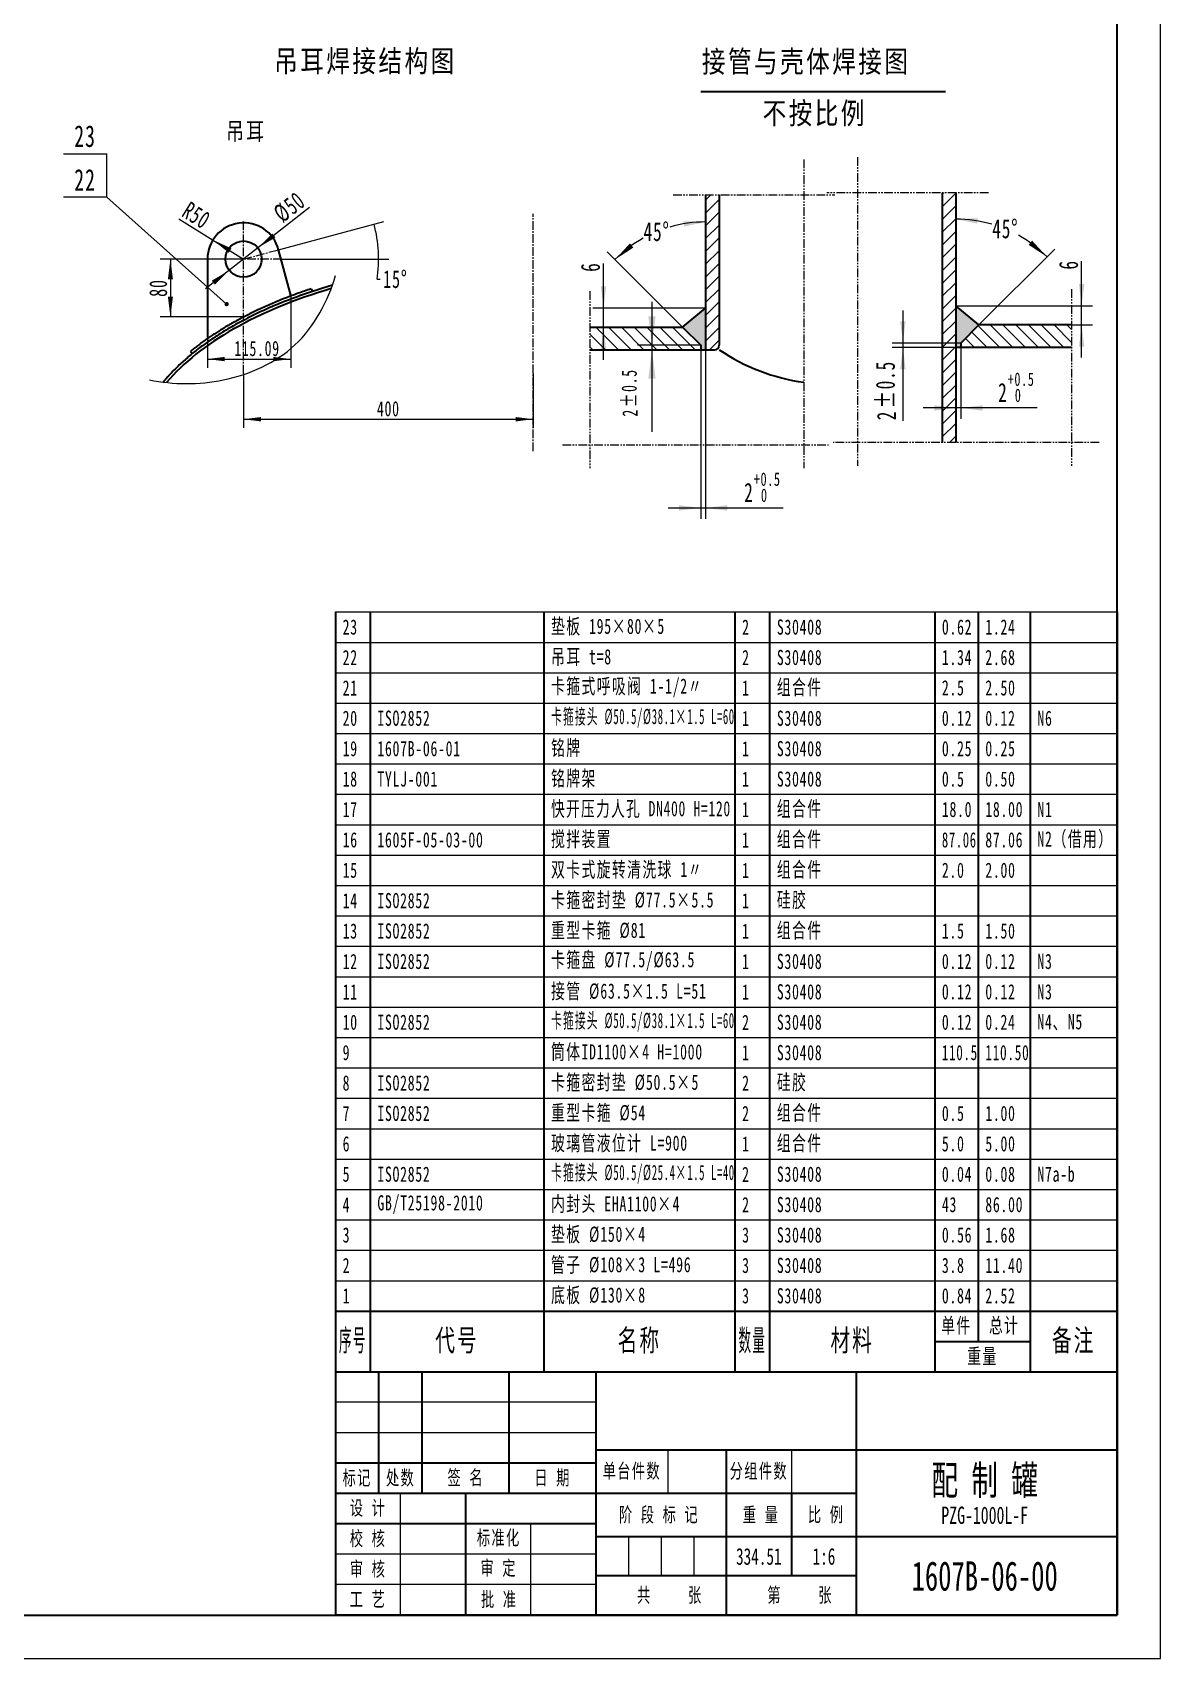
# Model space of a CAD drawing. Header units: millimetres. Extents: x -1782 to 1782, y -2523 to 2523.
# Drawn here: x 223 to 1782, y -2523 to -276 of the extents above; entities that cross this region are included whole.
import ezdxf
from ezdxf.enums import TextEntityAlignment as Align

# ---------------------------------------------------------------- set-up
doc = ezdxf.new("R2010")
doc.units = ezdxf.units.MM
doc.linetypes.add('双点画线', pattern=[22, 12, -2, 2, -2, 2, -2])
doc.linetypes.add('点画线', pattern=[18, 12, -2, 2, -2])
doc.layers.get('0').update_dxf_attribs({"lineweight": 35})
for name, color, linetype, lineweight in [('EB0_1', 7, 'Continuous', 35), ('中心线层', 1, '点画线', 18), ('剖面线层', 4, 'Continuous', 18), ('尺寸线层', 3, 'Continuous', 18), ('粗实线层', 7, 'Continuous', 35), ('细实线层', 4, 'Continuous', 18)]:
    doc.layers.add(name, color=color, linetype=linetype, lineweight=lineweight)
doc.styles.add('标准', font='', dxfattribs={"width": 0.667})
doc.styles.get('标准').set_extended_font_data('宋体')
doc.dimstyles.new('标准', dxfattribs={"dimscale": 6, "dimtxt": 3.5, "dimasz": 4, "dimexe": 2, "dimexo": 0, "dimtad": 1, "dimdsep": 46, "dimtxsty": '标准', "dimblk": '_CAXARROW', "dimcen": 0, "dimdle": 6, "dimazin": 2, "dimtfac": 0.707107, "dimtdec": 3, "dimtmove": 2, "dimatfit": 3, "dimfxl": 1, "dimfrac": 2, "dimtolj": 1, "dimarcsym": 1})
doc.dimstyles.new('标准$2', dxfattribs={"dimscale": 6, "dimtxt": 3.5, "dimasz": 4, "dimexe": 2, "dimexo": 0, "dimtad": 1, "dimtih": 1, "dimtoh": 1, "dimdsep": 46, "dimtxsty": '标准', "dimblk": '_CAXARROW', "dimcen": 0, "dimdle": 6, "dimazin": 2, "dimtfac": 0.707107, "dimtdec": 3, "dimtmove": 2, "dimatfit": 3, "dimfxl": 1, "dimfrac": 2, "dimtolj": 1, "dimarcsym": 1})
pattern_1 = [(45, (0, 0), (-8.838835, 8.838835), [])]
pattern_2 = [(135, (0, 0), (-8.838835, -8.838835), [])]

# ---------------------------------------------------------------- blocks, each defined once
blk = doc.blocks.new('*X2')
at = {"layer": 'EB0_1', "linetype": 'Continuous', "lineweight": 35}
for p, q in [((-180, 56), (-180, 0)), ((-180, 56), (0, 56)), ((-170, 28), (-170, 56)), ((-160, 28), (-160, 56)), ((-140, 28), (-140, 56)), ((-120, 56), (-120, 0)), ((-60, 0), (-60, 56)), ((0, 56), (0, 0)), ((0, 38), (-120, 38)), ((-90, 38), (-90, 0)), ((-120, 35), (-180, 35)), ((-60, 28), (-180, 28)), ((-150, 0), (-150, 28)), ((-75, 28), (-75, 9)), ((-120, 21), (-180, 21)), ((0, 18), (-120, 18)), ((-60, 9), (-120, 9)), ((0, 0), (-180, 0))]:
    blk.add_line(p, q, dxfattribs=at)
at = {"layer": '细实线层', "linetype": 'Continuous', "lineweight": 18}
for p, q in [((-120, 49), (-180, 49)), ((-120, 42), (-180, 42)), ((-103.47, 38), (-103.47, 28)), ((-75, 38), (-75, 28)), ((-165, 0), (-165, 28)), ((-135, 0), (-135, 21)), ((-112.5, 18), (-112.5, 9)), ((-105, 18), (-105, 9)), ((-97.5, 18), (-97.5, 9)), ((-120, 14), (-180, 14)), ((-120, 7), (-180, 7))]:
    blk.add_line(p, q, dxfattribs=at)
at = {"layer": 'EB0_1', "color": 0, "linetype": 'ByBlock', "style": '标准'}
for tag, height, width, p in [('材料名称', 6.74, 0.667, (-90.3, 47)), ('单台件数', 3.85, 0.545942, (-96.74, 33)), ('分组件数', 3.85, 0.612741, (-67.5, 33)), ('图纸名称', 6.74, 0.667, (-30.48, 31.07)), ('设计人', 3.85, 0.667, (-157.5, 24.5)), ('设计日期', 3.85, 0.667, (-135, 24.5)), ('型号', 4, 0.667, (-30.48, 22.99)), ('校核人', 3.85, 0.667, (-157.5, 17.5)), ('标准化人', 3.85, 0.612741, (-127.5, 17.5)), ('重量', 3.85, 0.667, (-82.5, 13.5)), ('图纸比例', 3.85, 0.612741, (-67.5, 13.5)), ('审定人', 3.85, 0.667, (-157.5, 10.5)), ('图纸编号', 6.74, 0.667, (-30.48, 9)), ('工艺人', 3.85, 0.667, (-157.5, 3.5)), ('批准人', 3.85, 0.667, (-127.5, 3.5))]:
    blk.add_attdef(tag, text='', height=height, dxfattribs=dict(at, width=width)).set_placement(p, align=Align.MIDDLE_CENTER)
at = {"layer": '尺寸线层', "color": 7, "line_spacing_factor": 0.918085, "style": '标准'}
for s, insert, char_height, width, attachment_point in [('\\T1.1;标记', (-175, 29.57), 3.353, 9.6098, 8), ('\\T1.1;处数', (-165, 29.56), 3.353, 9.6285, 8), ('\\T1.1;签 名', (-150, 29.63), 3.353, 11.8548, 8), ('\\T1.1;日 期', (-130, 29.58), 3.353, 12.1547, 8), ('\\T1.1;单台件数', (-111.74, 33), 3.353, 33.0525, 5), ('\\T1.1;分组件数', (-82.5, 33), 3.353, 30, 5), ('\\T1.1;设 计', (-172.5, 22.62), 3.353, 12.2671, 8), ('\\T1.1;校 核', (-172.5, 15.6), 3.353, 12.1921, 8), ('\\T1.1;标准化', (-142.4, 15.77), 3.353, 14.6658, 8), ('\\T1.1;审 核', (-172.5, 8.57), 3.353, 12.1921, 8), ('\\T1.1;审 定', (-142.4, 8.78), 3.353, 12.1547, 8), ('\\T1.1;工 艺', (-172.5, 1.74), 3.353, 12.1734, 8), ('\\T1.1;批 准', (-142.3, 1.59), 3.353, 12.2484, 8), ('\\T1.1;共     张  ', (-103, 2.56), 3.3528, 23.0275, 8), ('\\T1.1;第     张  ', (-73, 2.56), 3.3528, 23.0275, 8)]:
    blk.add_mtext(s, dxfattribs=dict(at, insert=insert, char_height=char_height, width=width, attachment_point=attachment_point))
at = {"layer": '尺寸线层', "color": 7, "linetype": 'Continuous', "lineweight": 18, "attachment_point": 8, "line_spacing_factor": 0.918085, "style": '标准'}
for s, insert, char_height, width in [('\\T1.1;阶 段 标 记', (-105.5, 21.07), 3.3528, 27.6), ('\\T1.1;重 量', (-82, 21.18), 3.353, 12.2858), ('\\T1.1;比 例', (-67, 21.11), 3.353, 12.0797)]:
    blk.add_mtext(s, dxfattribs=dict(at, insert=insert, char_height=char_height, width=width))
blk = doc.blocks.new('*X3')
at = {"layer": '粗实线层'}
for p, q in [((287, -410.5), (287, 410.5)), ((-272, -410.5), (287, -410.5))]:
    blk.add_line(p, q, dxfattribs=at)
at = {"layer": '细实线层'}
for p, q in [((297, -420.5), (297, 420.5)), ((-297, -420.5), (297, -420.5))]:
    blk.add_line(p, q, dxfattribs=at)
blk = doc.blocks.new('*X48')
at = {"layer": '尺寸线层', "linetype": 'Continuous'}
for points in [[(414, -589.4), (417.5, -617.4), (410.5, -617.4)], [(414, -669.4), (417.5, -641.4), (410.5, -641.4)]]:
    blk.add_hatch(color=0, dxfattribs=at).paths.add_polyline_path(points, flags=0)
at = {"layer": '尺寸线层', "color": 0, "linetype": 'Continuous'}
for p, q in [((515.1, -589.4), (400, -589.4)), ((414, -589.4), (414, -669.4)), ((515.1, -669.4), (400, -669.4))]:
    blk.add_line(p, q, dxfattribs=at)
at = {"layer": '尺寸线层', "color": 0, "insert": (397.2, -629.4), "char_height": 24.5, "width": 49, "attachment_point": 5, "rotation": 90, "line_spacing_factor": 1.15057, "style": '标准'}
blk.add_mtext('\\T1.1;80', dxfattribs=at)
blk = doc.blocks.new('_CAXARROW')
blk.add_hatch(color=0).paths.add_polyline_path([(0, 0), (-1, 0.125), (-1, -0.125)], flags=0)
blk = doc.blocks.new('*X49')
at = {"layer": '尺寸线层', "color": 0, "linetype": 'Continuous'}
for p, q in [((563.4, -576.5), (708.9, -537.5)), ((568.1, -589.4), (715.8, -589.4)), ((699.7, -617.3), (703.7, -617.3))]:
    blk.add_line(p, q, dxfattribs=at)
blk.add_arc((515.1, -589.4), 186.6, 351.4044, 15, dxfattribs=at)
at = {"layer": '尺寸线层', "color": 0, "insert": (724.7, -617.3), "char_height": 24.5, "width": 63.102, "attachment_point": 5, "line_spacing_factor": 1.15057, "style": '标准'}
blk.add_mtext('\\T1.1;15%%D', dxfattribs=at)
blk = doc.blocks.new('*X50')
at = {"layer": '尺寸线层', "linetype": 'Continuous'}
for points in [[(534.8, -574), (559.1, -559.5), (554.7, -554)], [(495.4, -604.8), (475.5, -624.8), (471.2, -619.3)]]:
    blk.add_hatch(color=0, dxfattribs=at).paths.add_polyline_path(points, flags=0)
at = {"layer": '尺寸线层', "color": 0, "linetype": 'Continuous'}
blk.add_line((606.3, -518.2), (462.3, -630.6), dxfattribs=at)
at = {"layer": '尺寸线层', "color": 0, "insert": (578.5, -517.7), "char_height": 24.5, "width": 70.953, "attachment_point": 5, "rotation": 37.983, "line_spacing_factor": 1.15057, "style": '标准'}
blk.add_mtext('\\T1.1;%%C50', dxfattribs=at)
blk = doc.blocks.new('*X51')
at = {"layer": '尺寸线层', "linetype": 'Continuous'}
blk.add_hatch(color=0, dxfattribs=at).paths.add_polyline_path([(472.7, -562.9), (498.3, -574.8), (494.6, -580.7)], flags=0)
at = {"layer": '尺寸线层', "color": 0, "linetype": 'Continuous'}
blk.add_line((425.8, -533.6), (515.1, -589.4), dxfattribs=at)
at = {"layer": '尺寸线层', "color": 0, "linetype": 'Continuous', "insert": (450, -529), "char_height": 24.5, "width": 70.953, "attachment_point": 5, "rotation": 328.0193, "line_spacing_factor": 1.15057, "style": '标准'}
blk.add_mtext('\\T1.1;R50', dxfattribs=at)
blk = doc.blocks.new('*X52')
at = {"layer": '尺寸线层', "linetype": 'Continuous'}
for points in [[(515.1, -810.7), (539.1, -807.7), (539.1, -813.7)], [(915.1, -810.7), (891.1, -807.7), (891.1, -813.7)]]:
    blk.add_hatch(color=0, dxfattribs=at).paths.add_polyline_path(points, flags=0)
at = {"layer": '尺寸线层', "color": 0, "linetype": 'Continuous'}
for p, q in [((515.1, -747.5), (515.1, -822.7)), ((915.1, -747.5), (915.1, -822.7)), ((515.1, -810.7), (915.1, -810.7))]:
    blk.add_line(p, q, dxfattribs=at)
at = {"layer": '尺寸线层', "color": 0, "insert": (715.1, -796.3), "char_height": 21, "width": 60.66, "attachment_point": 5, "line_spacing_factor": 1.15057, "style": '标准'}
blk.add_mtext('\\T1.1;400', dxfattribs=at)
blk = doc.blocks.new('*X60')
at = {"layer": '细实线层', "color": 0, "linetype": 'Continuous', "lineweight": 18}
for p, q in [((-1080, 1050), (0, 1050)), ((-1080, 1008), (0, 1008)), ((-1080, 1008), (0, 1008)), ((-1080, 966), (0, 966)), ((-1080, 966), (0, 966)), ((-1080, 924), (0, 924)), ((-1080, 924), (0, 924)), ((-1080, 882), (0, 882)), ((-1080, 882), (0, 882)), ((-1080, 840), (0, 840)), ((-1080, 840), (0, 840)), ((-1080, 798), (0, 798)), ((-1080, 798), (0, 798)), ((-1080, 756), (0, 756)), ((-1080, 756), (0, 756)), ((-1080, 714), (0, 714)), ((-1080, 714), (0, 714)), ((-1080, 672), (0, 672)), ((-1080, 672), (0, 672)), ((-1080, 630), (0, 630)), ((-1080, 630), (0, 630)), ((-1080, 588), (0, 588)), ((-1080, 588), (0, 588)), ((-1080, 546), (0, 546)), ((-1080, 546), (0, 546)), ((-1080, 504), (0, 504)), ((-1080, 504), (0, 504)), ((-1080, 462), (0, 462)), ((-1080, 462), (0, 462)), ((-1080, 420), (0, 420)), ((-1080, 420), (0, 420)), ((-1080, 378), (0, 378)), ((-1080, 378), (0, 378)), ((-1080, 336), (0, 336)), ((-1080, 336), (0, 336)), ((-1080, 294), (0, 294)), ((-1080, 294), (0, 294)), ((-1080, 252), (0, 252)), ((-1080, 252), (0, 252)), ((-1080, 210), (0, 210)), ((-1080, 210), (0, 210)), ((-1080, 168), (0, 168)), ((-1080, 168), (0, 168)), ((-1080, 126), (0, 126)), ((-1080, 126), (0, 126)), ((-1080, 84), (0, 84))]:
    blk.add_line(p, q, dxfattribs=at)
at = {"layer": '细实线层', "color": 0, "linetype": 'Continuous', "lineweight": 35}
for p, q in [((-1080, 1050), (-1080, 1008)), ((-1032, 1050), (-1032, 1008)), ((-792, 1050), (-792, 1008)), ((-528, 1050), (-528, 1008)), ((-480, 1050), (-480, 1008)), ((-252, 1050), (-252, 1008)), ((-192, 1050), (-192, 1008)), ((-120, 1050), (-120, 1008)), ((0, 1050), (0, 1008)), ((0, 1050), (0, 1008)), ((-1080, 1008), (-1080, 966)), ((-1032, 1008), (-1032, 966)), ((-792, 1008), (-792, 966)), ((-528, 1008), (-528, 966)), ((-480, 1008), (-480, 966)), ((-252, 1008), (-252, 966)), ((-192, 1008), (-192, 966)), ((-120, 1008), (-120, 966)), ((0, 1008), (0, 966)), ((0, 1008), (0, 966)), ((-1080, 966), (-1080, 924)), ((-1032, 966), (-1032, 924)), ((-792, 966), (-792, 924)), ((-528, 966), (-528, 924)), ((-480, 966), (-480, 924)), ((-252, 966), (-252, 924)), ((-192, 966), (-192, 924)), ((-120, 966), (-120, 924)), ((0, 966), (0, 924)), ((0, 966), (0, 924)), ((-1080, 924), (-1080, 882)), ((-1032, 924), (-1032, 882)), ((-792, 924), (-792, 882)), ((-528, 924), (-528, 882)), ((-480, 924), (-480, 882)), ((-252, 924), (-252, 882)), ((-192, 924), (-192, 882)), ((-120, 924), (-120, 882)), ((0, 924), (0, 882)), ((0, 924), (0, 882)), ((-1080, 882), (-1080, 840)), ((-1032, 882), (-1032, 840)), ((-792, 882), (-792, 840)), ((-528, 882), (-528, 840)), ((-480, 882), (-480, 840)), ((-252, 882), (-252, 840)), ((-192, 882), (-192, 840)), ((-120, 882), (-120, 840)), ((0, 882), (0, 840)), ((0, 882), (0, 840)), ((-1080, 840), (-1080, 798)), ((-1032, 840), (-1032, 798)), ((-792, 840), (-792, 798)), ((-528, 840), (-528, 798)), ((-480, 840), (-480, 798)), ((-252, 840), (-252, 798)), ((-192, 840), (-192, 798)), ((-120, 840), (-120, 798)), ((0, 840), (0, 798)), ((0, 840), (0, 798)), ((-1080, 798), (-1080, 756)), ((-1032, 798), (-1032, 756)), ((-792, 798), (-792, 756)), ((-528, 798), (-528, 756)), ((-480, 798), (-480, 756)), ((-252, 798), (-252, 756)), ((-192, 798), (-192, 756)), ((-120, 798), (-120, 756)), ((0, 798), (0, 756)), ((0, 798), (0, 756)), ((-1080, 756), (-1080, 714)), ((-1032, 756), (-1032, 714)), ((-792, 756), (-792, 714)), ((-528, 756), (-528, 714)), ((-480, 756), (-480, 714)), ((-252, 756), (-252, 714)), ((-192, 756), (-192, 714)), ((-120, 756), (-120, 714)), ((0, 756), (0, 714)), ((0, 756), (0, 714)), ((-1080, 714), (-1080, 672)), ((-1032, 714), (-1032, 672)), ((-792, 714), (-792, 672)), ((-528, 714), (-528, 672)), ((-480, 714), (-480, 672)), ((-252, 714), (-252, 672)), ((-192, 714), (-192, 672)), ((-120, 714), (-120, 672)), ((0, 714), (0, 672)), ((0, 714), (0, 672)), ((-1080, 672), (-1080, 630)), ((-1032, 672), (-1032, 630)), ((-792, 672), (-792, 630)), ((-528, 672), (-528, 630)), ((-480, 672), (-480, 630)), ((-252, 672), (-252, 630)), ((-192, 672), (-192, 630)), ((-120, 672), (-120, 630)), ((0, 672), (0, 630)), ((0, 672), (0, 630)), ((-1080, 630), (-1080, 588)), ((-1032, 630), (-1032, 588)), ((-792, 630), (-792, 588)), ((-528, 630), (-528, 588)), ((-480, 630), (-480, 588)), ((-252, 630), (-252, 588)), ((-192, 630), (-192, 588)), ((-120, 630), (-120, 588)), ((0, 630), (0, 588)), ((0, 630), (0, 588)), ((-1080, 588), (-1080, 546)), ((-1032, 588), (-1032, 546)), ((-792, 588), (-792, 546)), ((-528, 588), (-528, 546)), ((-480, 588), (-480, 546)), ((-252, 588), (-252, 546)), ((-192, 588), (-192, 546)), ((-120, 588), (-120, 546)), ((0, 588), (0, 546)), ((0, 588), (0, 546)), ((-1080, 546), (-1080, 504)), ((-1032, 546), (-1032, 504)), ((-792, 546), (-792, 504)), ((-528, 546), (-528, 504)), ((-480, 546), (-480, 504)), ((-252, 546), (-252, 504)), ((-192, 546), (-192, 504)), ((-120, 546), (-120, 504)), ((0, 546), (0, 504)), ((0, 546), (0, 504)), ((-1080, 504), (-1080, 462)), ((-1032, 504), (-1032, 462)), ((-792, 504), (-792, 462)), ((-528, 504), (-528, 462)), ((-480, 504), (-480, 462)), ((-252, 504), (-252, 462)), ((-192, 504), (-192, 462)), ((-120, 504), (-120, 462)), ((0, 504), (0, 462)), ((0, 504), (0, 462)), ((-1080, 462), (-1080, 420)), ((-1032, 462), (-1032, 420)), ((-792, 462), (-792, 420)), ((-528, 462), (-528, 420)), ((-480, 462), (-480, 420)), ((-252, 462), (-252, 420)), ((-192, 462), (-192, 420)), ((-120, 462), (-120, 420)), ((0, 462), (0, 420)), ((0, 462), (0, 420)), ((-1080, 420), (-1080, 378)), ((-1032, 420), (-1032, 378)), ((-792, 420), (-792, 378)), ((-528, 420), (-528, 378)), ((-480, 420), (-480, 378)), ((-252, 420), (-252, 378)), ((-192, 420), (-192, 378)), ((-120, 420), (-120, 378)), ((0, 420), (0, 378)), ((0, 420), (0, 378)), ((-1080, 378), (-1080, 336)), ((-1032, 378), (-1032, 336)), ((-792, 378), (-792, 336)), ((-528, 378), (-528, 336)), ((-480, 378), (-480, 336)), ((-252, 378), (-252, 336)), ((-192, 378), (-192, 336)), ((-120, 378), (-120, 336)), ((0, 378), (0, 336)), ((0, 378), (0, 336)), ((-1080, 336), (-1080, 294)), ((-1032, 336), (-1032, 294)), ((-792, 336), (-792, 294)), ((-528, 336), (-528, 294)), ((-480, 336), (-480, 294)), ((-252, 336), (-252, 294)), ((-192, 336), (-192, 294)), ((-120, 336), (-120, 294)), ((0, 336), (0, 294)), ((0, 336), (0, 294)), ((-1080, 294), (-1080, 252)), ((-1032, 294), (-1032, 252)), ((-792, 294), (-792, 252)), ((-528, 294), (-528, 252)), ((-480, 294), (-480, 252)), ((-252, 294), (-252, 252)), ((-192, 294), (-192, 252)), ((-120, 294), (-120, 252)), ((0, 294), (0, 252)), ((0, 294), (0, 252)), ((-1080, 252), (-1080, 210)), ((-1032, 252), (-1032, 210)), ((-792, 252), (-792, 210)), ((-528, 252), (-528, 210)), ((-480, 252), (-480, 210)), ((-252, 252), (-252, 210)), ((-192, 252), (-192, 210)), ((-120, 252), (-120, 210)), ((0, 252), (0, 210)), ((0, 252), (0, 210)), ((-1080, 210), (-1080, 168)), ((-1032, 210), (-1032, 168)), ((-792, 210), (-792, 168)), ((-528, 210), (-528, 168)), ((-480, 210), (-480, 168)), ((-252, 210), (-252, 168)), ((-192, 210), (-192, 168)), ((-120, 210), (-120, 168)), ((0, 210), (0, 168)), ((0, 210), (0, 168)), ((-1080, 168), (-1080, 126)), ((-1032, 168), (-1032, 126)), ((-792, 168), (-792, 126)), ((-528, 168), (-528, 126)), ((-480, 168), (-480, 126)), ((-252, 168), (-252, 126)), ((-192, 168), (-192, 126)), ((-120, 168), (-120, 126)), ((0, 168), (0, 126)), ((0, 168), (0, 126)), ((-1080, 126), (-1080, 84)), ((-1032, 126), (-1032, 84)), ((-792, 126), (-792, 84)), ((-528, 126), (-528, 84)), ((-480, 126), (-480, 84)), ((-252, 126), (-252, 84)), ((-192, 126), (-192, 84)), ((-120, 126), (-120, 84)), ((0, 126), (0, 84)), ((0, 126), (0, 84)), ((-1080, 84), (0, 84)), ((-1080, 84), (-1080, 0)), ((-1032, 84), (-1032, 0)), ((-792, 84), (-792, 0)), ((-528, 84), (-528, 0)), ((-480, 84), (-480, 0)), ((-252, 84), (-252, 0)), ((-192, 84), (-192, 42)), ((-120, 84), (-120, 42)), ((0, 84), (0, 0)), ((-252, 42), (-120, 42)), ((-120, 42), (-120, 0)), ((-1080, 0), (0, 0))]:
    blk.add_line(p, q, dxfattribs=at)
at = {"layer": '细实线层', "color": 0, "line_spacing_factor": 1.15057, "style": '标准'}
for s, insert, char_height, width, attachment_point in [('\\T1.1;23', (-1070.04, 1029), 21, 71.88, 4), ('\\T1.1;垫板 195×80×5', (-782.04, 1029), 21, 503.88, 4), ('\\T1.1;2', (-518.04, 1029), 21, 71.88, 4), ('\\T1.1;S30408', (-470.04, 1029), 21, 431.88, 4), ('\\T1.1;0.62', (-242.04, 1029), 21, 95.88, 4), ('\\T1.1;1.24', (-182.04, 1029), 21, 119.88, 4), ('\\T1.1;22', (-1070.04, 987), 21, 71.88, 4), ('\\T1.1;吊耳 t=8', (-782.04, 987), 21, 503.88, 4), ('\\T1.1;2', (-518.04, 987), 21, 71.88, 4), ('\\T1.1;S30408', (-470.04, 987), 21, 431.88, 4), ('\\T1.1;1.34', (-242.04, 987), 21, 95.88, 4), ('\\T1.1;2.68', (-182.04, 987), 21, 119.88, 4), ('\\T1.1;21', (-1070.04, 945), 21, 71.88, 4), ('\\T1.1;卡箍式呼吸阀 1-1/2〃', (-782.04, 945), 21, 503.88, 4), ('\\T1.1;1', (-518.04, 945), 21, 71.88, 4), ('\\T1.1;组合件', (-470.04, 945), 21, 431.88, 4), ('\\T1.1;2.5', (-242.04, 945), 21, 95.88, 4), ('\\T1.1;2.50', (-182.04, 945), 21, 119.88, 4), ('\\T1.1;20', (-1070.04, 903), 21, 71.88, 4), ('\\T1.1;ISO2852', (-1022.04, 903), 21, 455.88, 4), ('\\T1.1;{\\W0.521083;卡箍接头 %%C50.5/%%C38.1×1.5 L=60}', (-782.04, 903), 21, 503.88, 4), ('\\T1.1;1', (-518.04, 903), 21, 71.88, 4), ('\\T1.1;S30408', (-470.04, 903), 21, 431.88, 4), ('\\T1.1;0.12', (-242.04, 903), 21, 95.88, 4), ('\\T1.1;0.12', (-182.04, 903), 21, 119.88, 4), ('\\T1.1;N6', (-110.04, 903), 21, 215.88, 4), ('\\T1.1;19', (-1070.04, 861), 21, 71.88, 4), ('\\T1.1;1607B-06-01', (-1022.04, 861), 21, 455.88, 4), ('\\T1.1;铭牌', (-782.04, 861), 21, 503.88, 4), ('\\T1.1;1', (-518.04, 861), 21, 71.88, 4), ('\\T1.1;S30408', (-470.04, 861), 21, 431.88, 4), ('\\T1.1;0.25', (-242.04, 861), 21, 95.88, 4), ('\\T1.1;0.25', (-182.04, 861), 21, 119.88, 4), ('\\T1.1;铭牌架', (-782.04, 819), 21, 503.88, 4), ('\\T1.1;18', (-1070.04, 819), 21, 71.88, 4), ('\\T1.1;TYLJ-001', (-1022.04, 819), 21, 455.88, 4), ('\\T1.1;1', (-518.04, 819), 21, 71.88, 4), ('\\T1.1;S30408', (-470.04, 819), 21, 431.88, 4), ('\\T1.1;0.5', (-242.04, 819), 21, 95.88, 4), ('\\T1.1;0.50', (-182.04, 819), 21, 119.88, 4), ('\\T1.1;17', (-1070.04, 777), 21, 71.88, 4), ('\\T1.1;{\\W0.658012;快开压力人孔 DN400 H=120}', (-782.04, 777), 21, 503.88, 4), ('\\T1.1;1', (-518.04, 777), 21, 71.88, 4), ('\\T1.1;组合件', (-470.04, 777), 21, 431.88, 4), ('\\T1.1;18.0', (-242.04, 777), 21, 95.88, 4), ('\\T1.1;18.00', (-182.04, 777), 21, 119.88, 4), ('\\T1.1;N1', (-110.04, 777), 21, 215.88, 4), ('\\T1.1;16', (-1070.04, 735), 21, 71.88, 4), ('\\T1.1;1605F-05-03-00', (-1022.04, 735), 21, 455.88, 4), ('\\T1.1;搅拌装置', (-782.04, 735), 21, 503.88, 4), ('\\T1.1;1', (-518.04, 735), 21, 71.88, 4), ('\\T1.1;组合件', (-470.04, 735), 21, 431.88, 4), ('\\T1.1;{\\W0.612457;87.06}', (-242.04, 735), 21, 95.88, 4), ('\\T1.1;87.06', (-182.04, 735), 21, 119.88, 4), ('\\T1.1;N2（借用）', (-110.04, 735), 21, 215.88, 4), ('\\T1.1;15', (-1070.04, 693), 21, 71.88, 4), ('\\T1.1;双卡式旋转清洗球 1〃', (-782.04, 693), 21, 503.88, 4), ('\\T1.1;1', (-518.04, 693), 21, 71.88, 4), ('\\T1.1;组合件', (-470.04, 693), 21, 431.88, 4), ('\\T1.1;2.0', (-242.04, 693), 21, 95.88, 4), ('\\T1.1;2.00', (-182.04, 693), 21, 119.88, 4), ('\\T1.1;14', (-1070.04, 651), 21, 71.88, 4), ('\\T1.1;ISO2852', (-1022.04, 651), 21, 455.88, 4), ('\\T1.1;卡箍密封垫 %%C77.5×5.5', (-782.04, 651), 21, 503.88, 4), ('\\T1.1;1', (-518.04, 651), 21, 71.88, 4), ('\\T1.1;硅胶', (-470.04, 651), 21, 431.88, 4), ('\\T1.1;13', (-1070.04, 609), 21, 71.88, 4), ('\\T1.1;ISO2852', (-1022.04, 609), 21, 455.88, 4), ('\\T1.1;重型卡箍 %%C81', (-782.04, 609), 21, 503.88, 4), ('\\T1.1;1', (-518.04, 609), 21, 71.88, 4), ('\\T1.1;组合件', (-470.04, 609), 21, 431.88, 4), ('\\T1.1;1.5', (-242.04, 609), 21, 95.88, 4), ('\\T1.1;1.50', (-182.04, 609), 21, 119.88, 4), ('\\T1.1;12', (-1070.04, 567), 21, 71.88, 4), ('\\T1.1;ISO2852', (-1022.04, 567), 21, 455.88, 4), ('\\T1.1;卡箍盘 %%C77.5/%%C63.5', (-782.04, 567), 21, 503.88, 4), ('\\T1.1;1', (-518.04, 567), 21, 71.88, 4), ('\\T1.1;S30408', (-470.04, 567), 21, 431.88, 4), ('\\T1.1;0.12', (-242.04, 567), 21, 95.88, 4), ('\\T1.1;0.12', (-182.04, 567), 21, 119.88, 4), ('\\T1.1;N3', (-110.04, 567), 21, 215.88, 4), ('\\T1.1;接管 %%C63.5×1.5 L=51', (-782.04, 525), 21, 503.88, 4), ('\\T1.1;11', (-1070.04, 525), 21, 71.88, 4), ('\\T1.1;1', (-518.04, 525), 21, 71.88, 4), ('\\T1.1;S30408', (-470.04, 525), 21, 431.88, 4), ('\\T1.1;0.12', (-242.04, 525), 21, 95.88, 4), ('\\T1.1;0.12', (-182.04, 525), 21, 119.88, 4), ('\\T1.1;N3', (-110.04, 525), 21, 215.88, 4), ('\\T1.1;{\\W0.521083;卡箍接头 %%C50.5/%%C38.1×1.5 L=60}', (-782.04, 483), 21, 503.88, 4), ('\\T1.1;N4、N5', (-110.04, 483), 21, 215.88, 4), ('\\T1.1;10', (-1070.04, 483), 21, 71.88, 4), ('\\T1.1;ISO2852', (-1022.04, 483), 21, 455.88, 4), ('\\T1.1;2', (-518.04, 483), 21, 71.88, 4), ('\\T1.1;S30408', (-470.04, 483), 21, 431.88, 4), ('\\T1.1;0.12', (-242.04, 483), 21, 95.88, 4), ('\\T1.1;0.24', (-182.04, 483), 21, 119.88, 4), ('\\T1.1;9', (-1070.04, 441), 21, 71.88, 4), ('\\T1.1;筒体ID1100×4 H=1000', (-782.04, 441), 21, 503.88, 4), ('\\T1.1;1', (-518.04, 441), 21, 71.88, 4), ('\\T1.1;S30408', (-470.04, 441), 21, 431.88, 4), ('\\T1.1;{\\W0.632361;110.5}', (-242.04, 441), 21, 95.88, 4), ('\\T1.1;{\\W0.646731;110.50}', (-182.04, 441), 21, 119.88, 4), ('\\T1.1;8', (-1070.04, 399), 21, 71.88, 4), ('\\T1.1;ISO2852', (-1022.04, 399), 21, 455.88, 4), ('\\T1.1;卡箍密封垫 %%C50.5×5', (-782.04, 399), 21, 503.88, 4), ('\\T1.1;2', (-518.04, 399), 21, 71.88, 4), ('\\T1.1;硅胶', (-470.04, 399), 21, 431.88, 4), ('\\T1.1;7', (-1070.04, 357), 21, 71.88, 4), ('\\T1.1;ISO2852', (-1022.04, 357), 21, 455.88, 4), ('\\T1.1;重型卡箍 %%C54', (-782.04, 357), 21, 503.88, 4), ('\\T1.1;2', (-518.04, 357), 21, 71.88, 4), ('\\T1.1;组合件', (-470.04, 357), 21, 431.88, 4), ('\\T1.1;0.5', (-242.04, 357), 21, 95.88, 4), ('\\T1.1;1.00', (-182.04, 357), 21, 119.88, 4), ('\\T1.1;6', (-1070.04, 315), 21, 71.88, 4), ('\\T1.1;玻璃管液位计 L=900', (-782.04, 315), 21, 503.88, 4), ('\\T1.1;1', (-518.04, 315), 21, 71.88, 4), ('\\T1.1;组合件', (-470.04, 315), 21, 431.88, 4), ('\\T1.1;5.0', (-242.04, 315), 21, 95.88, 4), ('\\T1.1;5.00', (-182.04, 315), 21, 119.88, 4), ('\\T1.1;5', (-1070.04, 273), 21, 71.88, 4), ('\\T1.1;ISO2852', (-1022.04, 273), 21, 455.88, 4), ('\\T1.1;{\\W0.521083;卡箍接头 %%C50.5/%%C25.4×1.5 L=40}', (-782.04, 273), 21, 503.88, 4), ('\\T1.1;2', (-518.04, 273), 21, 71.88, 4), ('\\T1.1;S30408', (-470.04, 273), 21, 431.88, 4), ('\\T1.1;0.04', (-242.04, 273), 21, 95.88, 4), ('\\T1.1;0.08', (-182.04, 273), 21, 119.88, 4), ('\\T1.1;N7a-b', (-110.04, 273), 21, 215.88, 4), ('\\T1.1;4', (-1070.04, 231), 21, 71.88, 4), ('\\T1.1;GB/T25198-2010', (-1022.04, 231), 21, 455.88, 4), ('\\T1.1;内封头 EHA1100×4', (-782.04, 231), 21, 503.88, 4), ('\\T1.1;2', (-518.04, 231), 21, 71.88, 4), ('\\T1.1;S30408', (-470.04, 231), 21, 431.88, 4), ('\\T1.1;43', (-242.04, 231), 21, 95.88, 4), ('\\T1.1;86.00', (-182.04, 231), 21, 119.88, 4), ('\\T1.1;垫板 %%C150×4', (-782.04, 189), 21, 503.88, 4), ('\\T1.1;3', (-1070.04, 189), 21, 71.88, 4), ('\\T1.1;3', (-518.04, 189), 21, 71.88, 4), ('\\T1.1;S30408', (-470.04, 189), 21, 431.88, 4), ('\\T1.1;0.56', (-242.04, 189), 21, 95.88, 4), ('\\T1.1;1.68', (-182.04, 189), 21, 119.88, 4), ('\\T1.1;2', (-1070.04, 147), 21, 71.88, 4), ('\\T1.1;管子 %%C108×3 L=496', (-782.04, 147), 21, 503.88, 4), ('\\T1.1;3', (-518.04, 147), 21, 71.88, 4), ('\\T1.1;S30408', (-470.04, 147), 21, 431.88, 4), ('\\T1.1;3.8', (-242.04, 147), 21, 95.88, 4), ('\\T1.1;11.40', (-182.04, 147), 21, 119.88, 4), ('\\T1.1;1', (-1070.04, 105), 21, 71.88, 4), ('\\T1.1;底板 %%C130×8', (-782.04, 105), 21, 503.88, 4), ('\\T1.1;3', (-518.04, 105), 21, 71.88, 4), ('\\T1.1;S30408', (-470.04, 105), 21, 431.88, 4), ('\\T1.1;0.84', (-242.04, 105), 21, 95.88, 4), ('\\T1.1;2.52', (-182.04, 105), 21, 119.88, 4), ('\\T1.1;单件', (-222, 63), 21, 100.44, 5), ('\\T1.1;总计', (-156, 63), 21, 122.04, 5), ('\\T1.1;{\\W0.425474;序号}', (-1056, 42), 30, 71.28, 5), ('\\T1.1;代号', (-912, 42), 30, 416.88, 5), ('\\T1.1;名称', (-660, 42), 30, 460.08, 5), ('\\T1.1;{\\W0.422936;数量}', (-504, 42), 30, 71.28, 5), ('\\T1.1;材料', (-366, 42), 30, 395.28, 5), ('\\T1.1;备注', (-60, 42), 30, 200.88, 5), ('\\T1.1;重量', (-186, 21), 21, 230.04, 5)]:
    blk.add_mtext(s, dxfattribs=dict(at, insert=insert, char_height=char_height, width=width, attachment_point=attachment_point))
blk = doc.blocks.new('*X72')
at = {"layer": '细实线层', "lineweight": 18}
h = blk.add_hatch(color=0, dxfattribs=at)
edge = h.paths.add_edge_path(flags=0)
edge.add_arc((0, 0), 3, 0, 360)
at = {"layer": '细实线层', "color": 0}
for p, q in [((-225.6, 207.6), (-165.6, 207.6)), ((-165.6, 147.6), (-165.6, 207.6)), ((-165.6, 147.6), (-225.6, 147.6)), ((0, 0), (-165.6, 147.6))]:
    blk.add_line(p, q, dxfattribs=at)
at = {"layer": '细实线层', "color": 0, "lineweight": 18, "char_height": 30, "width": 102, "attachment_point": 8, "line_spacing_factor": 1.15057, "style": '标准'}
for s, insert in [('\\T1.1;23', (-195.6, 216.6)), ('\\T1.1;22', (-195.6, 156.6))]:
    blk.add_mtext(s, dxfattribs=dict(at, insert=insert))
blk = doc.blocks.new('*X74')
at = {"layer": '尺寸线层', "linetype": 'Continuous'}
for points in [[(465.1, -727.6), (489.1, -724.6), (489.1, -730.6)], [(580.2, -727.6), (556.2, -724.6), (556.2, -730.6)]]:
    blk.add_hatch(color=0, dxfattribs=at).paths.add_polyline_path(points, flags=0)
at = {"layer": '尺寸线层', "color": 0, "linetype": 'Continuous'}
for p, q in [((580.2, -639.1), (580.2, -739.6)), ((465.1, -697.9), (465.1, -739.6)), ((465.1, -727.6), (580.2, -727.6))]:
    blk.add_line(p, q, dxfattribs=at)
at = {"layer": '尺寸线层', "color": 0, "insert": (533.7, -713.1), "char_height": 21, "width": 123.481, "attachment_point": 5, "line_spacing_factor": 1.15057, "style": '标准'}
blk.add_mtext('\\T1.1;115.09', dxfattribs=at)
blk = doc.blocks.new('*X79')
at = {"char_height": 21, "attachment_point": 1, "rotation": 90, "line_spacing_factor": 1.15057, "style": '标准'}
for s, insert, width in [('\\T1.1;%%P0.5', (1037.3, -794), 212.343), ('\\T1.1;2', (1038.5, -807.1), 255.737)]:
    blk.add_mtext(s, dxfattribs=dict(at, insert=insert, width=width))
blk = doc.blocks.new('*X81')
at = {"color": 0, "char_height": 26.25, "attachment_point": 1, "line_spacing_factor": 1.15057, "style": '标准'}
for s, insert, width in [('\\T1.1;{\\H0.707107x;+0.5}', (1220.1, -884.2), 152.274), ('\\T1.1;2', (1206.8, -898.7), 212.777), ('\\T1.1;{\\H0.707107x;0}', (1229.9, -906.4), 152.274)]:
    blk.add_mtext(s, dxfattribs=dict(at, insert=insert, width=width))
blk = doc.blocks.new('*X80')
at = {"layer": '尺寸线层', "linetype": 'Continuous'}
for points in [[(1146.7, -933.2), (1116.7, -929.5), (1116.7, -937)], [(1153.5, -933.2), (1183.5, -929.5), (1183.5, -937)]]:
    blk.add_hatch(color=0, dxfattribs=at).paths.add_polyline_path(points, flags=0)
at = {"layer": '尺寸线层', "color": 0, "linetype": 'Continuous'}
for p, q in [((1146.7, -714.7), (1146.7, -948.2)), ((1153.5, -714.7), (1153.5, -948.2)), ((1101.7, -933.2), (1260.7, -933.2))]:
    blk.add_line(p, q, dxfattribs=at)
at = {"layer": '尺寸线层', "color": 0}
blk.add_blockref('*X81', (0, 0), dxfattribs=at)
blk = doc.blocks.new('*X82')
at = {"layer": '尺寸线层', "linetype": 'Continuous'}
for points in [[(1012.5, -657.1), (1008.7, -627.1), (1016.2, -627.1)], [(1012.5, -683.5), (1008.7, -713.5), (1016.2, -713.5)]]:
    blk.add_hatch(color=0, dxfattribs=at).paths.add_polyline_path(points, flags=0)
at = {"layer": '尺寸线层', "color": 0, "linetype": 'Continuous'}
for p, q in [((1012.5, -728.5), (1012.5, -595.3)), ((1153.5, -657.1), (997.5, -657.1)), ((1121.7, -683.5), (997.5, -683.5))]:
    blk.add_line(p, q, dxfattribs=at)
at = {"layer": '尺寸线层', "color": 0, "insert": (994.5, -600.5), "char_height": 26.25, "width": 52.5, "attachment_point": 5, "rotation": 90, "line_spacing_factor": 1.15057, "style": '标准'}
blk.add_mtext('\\T1.1;6', dxfattribs=at)
blk = doc.blocks.new('*X83')
at = {"layer": '尺寸线层', "linetype": 'Continuous'}
for points in [[(1153.5, -538.2), (1124, -544.4), (1123.1, -537)], [(1028.3, -590), (1053.6, -573.6), (1049, -567.7)]]:
    blk.add_hatch(color=0, dxfattribs=at).paths.add_polyline_path(points, flags=0)
at = {"layer": '尺寸线层', "color": 0, "linetype": 'Continuous'}
blk.add_line((1121.7, -683.5), (1017.7, -579.4), dxfattribs=at)
for start, end in [(90, 106.2274), (119.0725, 135)]:
    blk.add_arc((1153.5, -715.3), 177.2, start, end, dxfattribs=at)
at = {"layer": '尺寸线层', "color": 0, "insert": (1085.7, -551.6), "char_height": 26.25, "width": 71.522, "attachment_point": 5, "line_spacing_factor": 1.15057, "style": '标准'}
blk.add_mtext('\\T1.1;45%%D', dxfattribs=at)
blk = doc.blocks.new('*X85')
at = {"color": 0, "char_height": 26.25, "attachment_point": 1, "line_spacing_factor": 1.15057, "style": '标准'}
for s, insert, width in [('\\T1.1;2', (1557.7, -760.6), 212.777), ('\\T1.1;{\\H0.707107x;+0.5}', (1570.9, -746.1), 152.274), ('\\T1.1;{\\H0.707107x;0}', (1580.7, -768.3), 152.274)]:
    blk.add_mtext(s, dxfattribs=dict(at, insert=insert, width=width))
blk = doc.blocks.new('*X84')
at = {"layer": '尺寸线层', "linetype": 'Continuous'}
for points in [[(1499.3, -795.1), (1469.3, -798.9), (1469.3, -791.4)], [(1506.1, -795.1), (1536.1, -798.9), (1536.1, -791.4)]]:
    blk.add_hatch(color=0, dxfattribs=at).paths.add_polyline_path(points, flags=0)
at = {"layer": '尺寸线层', "color": 0, "linetype": 'Continuous'}
for p, q in [((1506.1, -711.7), (1506.1, -810.1)), ((1499.3, -843), (1499.3, -780.1)), ((1611.5, -795.1), (1454.3, -795.1))]:
    blk.add_line(p, q, dxfattribs=at)
at = {"layer": '尺寸线层', "color": 0}
blk.add_blockref('*X85', (0, 0), dxfattribs=at)
blk = doc.blocks.new('*X86')
at = {"layer": '尺寸线层', "linetype": 'Continuous'}
for points in [[(1673, -654), (1669.3, -624), (1676.8, -624)], [(1673, -680.4), (1669.3, -710.4), (1676.8, -710.4)]]:
    blk.add_hatch(color=0, dxfattribs=at).paths.add_polyline_path(points, flags=0)
at = {"layer": '尺寸线层', "color": 0, "linetype": 'Continuous'}
for p, q in [((1673, -725.4), (1673, -592.3)), ((1499.3, -654), (1688, -654)), ((1531.1, -680.4), (1688, -680.4))]:
    blk.add_line(p, q, dxfattribs=at)
at = {"layer": '尺寸线层', "color": 0, "insert": (1655.1, -597.4), "char_height": 26.25, "width": 52.5, "attachment_point": 5, "rotation": 90, "line_spacing_factor": 1.15057, "style": '标准'}
blk.add_mtext('\\T1.1;6', dxfattribs=at)
blk = doc.blocks.new('*X88')
at = {"color": 0, "char_height": 26.25, "attachment_point": 1, "rotation": 90, "line_spacing_factor": 1.15057, "style": '标准'}
for s, insert, width in [('\\T1.1;%%P0.5', (1388.7, -795.6), 265.429), ('\\T1.1;2', (1390.2, -812.1), 319.671)]:
    blk.add_mtext(s, dxfattribs=dict(at, insert=insert, width=width))
blk = doc.blocks.new('*X87')
at = {"layer": '尺寸线层', "linetype": 'Continuous'}
for points in [[(1426.1, -705.4), (1429.9, -675.4), (1422.4, -675.4)], [(1426.1, -711.7), (1429.9, -741.7), (1422.4, -741.7)]]:
    blk.add_hatch(color=0, dxfattribs=at).paths.add_polyline_path(points, flags=0)
at = {"layer": '尺寸线层', "color": 0, "linetype": 'Continuous'}
for p, q in [((1426.1, -660.4), (1426.1, -812.9)), ((1506.1, -705.4), (1411.1, -705.4)), ((1506.1, -711.7), (1411.1, -711.7))]:
    blk.add_line(p, q, dxfattribs=at)
at = {"layer": '尺寸线层', "color": 0}
blk.add_blockref('*X88', (0, 0), dxfattribs=at)
blk = doc.blocks.new('*X89')
at = {"layer": '尺寸线层', "linetype": 'Continuous'}
for points in [[(1499.3, -534.1), (1528.8, -540.4), (1529.8, -532.9)], [(1625.2, -586.3), (1599.9, -569.8), (1604.5, -563.9)]]:
    blk.add_hatch(color=0, dxfattribs=at).paths.add_polyline_path(points, flags=0)
at = {"layer": '尺寸线层', "color": 0, "linetype": 'Continuous'}
blk.add_line((1531.1, -680.4), (1635.8, -575.7), dxfattribs=at)
for start, end in [(73.7388, 90), (45, 60.9646)]:
    blk.add_arc((1499.3, -712.3), 178.1, start, end, dxfattribs=at)
at = {"layer": '尺寸线层', "color": 0, "insert": (1567.5, -547.7), "char_height": 26.25, "width": 71.522, "attachment_point": 5, "line_spacing_factor": 1.15057, "style": '标准'}
blk.add_mtext('\\T1.1;45%%D', dxfattribs=at)

msp = doc.modelspace()

# ---------------------------------------------------------------- hatches: boundary and pattern name
for points in [[(1146.72, -708.493), (1126.94, -688.713), (1121.72, -683.493), (1153.546, -657.059), (1153.546, -714.743), (1146.72, -714.743)], [(1499.279, -711.677), (1499.279, -686.541), (1499.279, -653.993), (1531.105, -680.427), (1506.105, -705.427), (1506.105, -711.677)]]:
    msp.add_hatch(color=256).paths.add_polyline_path(points, flags=0)
at = {"layer": '剖面线层'}
h = msp.add_hatch(dxfattribs=at)
h.set_pattern_fill('无图案', color=256, scale=12.5, angle=45, style=0, pattern_type=0)
h.set_pattern_definition(pattern_1)
edge = h.paths.add_edge_path(flags=0)
edge.add_line((1153.546, -657.059), (1153.546, -625.701))
edge.add_line((1153.546, -625.701), (1153.546, -500.763))
edge.add_line((1153.546, -500.763), (1172.296, -500.763))
edge.add_line((1172.296, -500.763), (1172.296, -708.493))
edge.add_arc((1166.046, -708.493), 6.25, -90, 0, ccw=False)
edge.add_line((1166.046, -714.743), (1153.546, -714.743))
edge.add_line((1153.546, -714.743), (1153.546, -657.059))
h = msp.add_hatch(dxfattribs=at)
h.set_pattern_fill('无图案', color=256, scale=12.5, angle=45, style=0, pattern_type=0)
h.set_pattern_definition(pattern_1)
h.paths.add_polyline_path([(1480.529, -842.977), (1480.529, -585.335), (1480.529, -497.698), (1499.279, -497.698), (1499.279, -653.993), (1499.279, -711.677), (1499.279, -842.977)], flags=0)
h = msp.add_hatch(dxfattribs=at)
h.set_pattern_fill('无图案', color=256, scale=12.5, angle=135, style=0, pattern_type=0)
h.set_pattern_definition(pattern_2)
h.paths.add_polyline_path([(993.73, -714.743), (993.73, -698.552), (993.73, -683.493), (1121.72, -683.493), (1146.72, -708.493), (1146.72, -714.743)], flags=0)
h = msp.add_hatch(dxfattribs=at)
h.set_pattern_fill('无图案', color=256, scale=12.5, angle=135, style=0, pattern_type=0)
h.set_pattern_definition(pattern_2)
h.paths.add_polyline_path([(1506.105, -705.427), (1511.526, -700.007), (1531.105, -680.427), (1659.096, -680.427), (1659.096, -711.677), (1506.105, -711.677)], flags=0)
at = {"layer": '尺寸线层', "linetype": 'Continuous'}
for points in [[(1079.347, -708.493), (1084.347, -668.493), (1074.347, -668.493)], [(1079.347, -714.743), (1084.347, -754.743), (1074.347, -754.743)]]:
    msp.add_hatch(color=256, dxfattribs=at).paths.add_polyline_path(points, flags=0)

# ---------------------------------------------------------------- linework, layer by layer
for p, q in [((1147.06, -357.843), (1484.911, -357.843)), ((1153.546, -500.763), (1153.546, -714.743)), ((1172.296, -500.763), (1172.296, -708.493)), ((1480.529, -497.698), (1480.529, -842.977)), ((1499.279, -497.698), (1499.279, -842.977)), ((608.376, -630.53), (609.636, -634.328)), ((1121.72, -683.493), (1153.546, -657.059)), ((1531.105, -680.427), (1499.279, -653.993)), ((993.73, -683.493), (1121.72, -683.493)), ((1121.72, -683.493), (1146.72, -708.493)), ((1531.105, -680.427), (1506.105, -705.427)), ((1659.096, -680.427), (1531.105, -680.427)), ((441.732, -716.829), (444.256, -719.934)), ((993.73, -714.743), (1166.046, -714.743)), ((1146.72, -708.493), (1146.72, -714.743)), ((1659.096, -711.677), (1499.279, -711.677)), ((1506.105, -705.427), (1506.105, -711.677)), ((1506.105, -705.427), (1506.105, -711.677))]:
    msp.add_line(p, q)
for centre, radius, start, end in [((1166.046, -708.493), 6.25, 270, 0), ((1327.872, -484.535), 277.848, 235.949024, 262.010293)]:
    msp.add_arc(centre, radius, start, end)
msp.add_ellipse((915.124, -867.227), major_axis=(550, 0), ratio=0.5, start_param=2.1029505, end_param=2.74099179)
msp.add_rational_spline([(637.731, -625.598), (554.777, -649.693), (468.212, -692.418), (413.269, -748.166), (403.936, -759.435)], [0.999283410991, 0.955102938229, 0.927588238556, 0.934344729402, 0.93700878441], degree=3, knots=[0, 0, 0, 0, 4968.54559182, 6188.61824733, 6188.61824733, 6188.61824733, 6188.61824733])
msp.add_rational_spline([(608.376, -630.53), (541.649, -652.66), (485.042, -681.611), (441.732, -716.829)], [0.984409661962, 0.952209256282, 0.935139114996, 0.93319923808], degree=3)
at = {"layer": 'EB0_1', "color": 6, "linetype": '双点画线', "lineweight": 18}
for p, q in [((1363.573, -448.635), (1363.573, -875.158)), ((1289.252, -451.701), (1289.252, -878.223)), ((1108.563, -500.763), (1331.986, -500.763)), ((1544.262, -497.698), (1320.84, -497.698)), ((993.73, -633.943), (993.73, -878.223)), ((1659.096, -630.877), (1659.096, -875.158)), ((955.698, -846.043), (1323.216, -846.043)), ((1697.128, -842.977), (1329.61, -842.977))]:
    msp.add_line(p, q, dxfattribs=at)
at = {"layer": '中心线层'}
for p, q in [((515.124, -747.494), (515.124, -536.405)), ((915.124, -854.928), (915.124, -526.822)), ((515.124, -589.405), (563.42, -576.464)), ((568.124, -589.405), (462.124, -589.405))]:
    msp.add_line(p, q, dxfattribs=at)
at = {"layer": '尺寸线层', "linetype": 'Continuous'}
for p, q in [((1079.347, -648.493), (1079.347, -828.15)), ((1146.72, -708.493), (1059.347, -708.493)), ((1146.72, -714.743), (1059.347, -714.743))]:
    msp.add_line(p, q, dxfattribs=at)
at = {"layer": '粗实线层'}
for p, q in [((580.214, -639.141), (563.42, -576.464)), ((465.124, -589.405), (465.124, -697.944))]:
    msp.add_line(p, q, dxfattribs=at)
msp.add_circle((515.124, -589.405), 25, dxfattribs=at)
msp.add_arc((515.124, -589.405), 50, 15, 180.000006, dxfattribs=at)
at = {"layer": '细实线层'}
msp.add_open_spline([(385, -756.347), (418.35, -763.057), (490.808, -763.464), (594.829, -717.277), (631.936, -647.595), (642.029, -611.957)], degree=3, knots=[0, 0, 0, 0, 2788.92586149, 5800.92045009, 8837.46974871, 8837.46974871, 8837.46974871, 8837.46974871], dxfattribs=at)

# ---------------------------------------------------------------- block references
at = {"xscale": 6, "yscale": 6, "zscale": 6}
msp.add_blockref('*X3', (0, 0), dxfattribs=at)
ref = msp.add_blockref('*X2', (1722, -2463), dxfattribs=dict(xscale=6, yscale=6, zscale=6))
ref.add_attrib('图纸名称', '配 制 罐', dxfattribs={"layer": 'EB0_1', "color": 0, "linetype": 'ByBlock', "height": 40.4578, "style": '标准', "width": 0.667}).set_placement((1539.127, -2276.558), align=Align.MIDDLE_CENTER)
ref.add_attrib('图纸编号', '1607B-06-00', dxfattribs={"layer": 'EB0_1', "color": 0, "linetype": 'ByBlock', "height": 40.45781, "style": '标准', "width": 0.667}).set_placement((1539.127, -2409), align=Align.MIDDLE_CENTER)
ref.add_attrib('图纸比例', '1:6', dxfattribs={"layer": 'EB0_1', "color": 0, "linetype": 'ByBlock', "height": 23.1187, "style": '标准', "width": 0.667}).set_placement((1317, -2382), align=Align.MIDDLE_CENTER)
ref.add_attrib('重量', '334.51', dxfattribs={"layer": 'EB0_1', "color": 0, "linetype": 'ByBlock', "height": 23.1187, "style": '标准', "width": 0.667}).set_placement((1227, -2382), align=Align.MIDDLE_CENTER)
ref.add_attrib('型号', 'PZG-1000L-F', dxfattribs={"layer": 'EB0_1', "color": 0, "linetype": 'ByBlock', "height": 24, "style": '标准', "width": 0.667}).set_placement((1539.127, -2325.034), align=Align.MIDDLE_CENTER)
at = {"layer": '尺寸线层', "linetype": 'Continuous'}
msp.add_blockref('*X79', (0, 0), dxfattribs=at)
at = {"layer": '细实线层'}
for name, p in [('*X72', (491.691, -651.605)), ('*X60', (1721.992, -2126.983))]:
    msp.add_blockref(name, p, dxfattribs=at)

# ---------------------------------------------------------------- texts
at = {"layer": '尺寸线层', "line_spacing_factor": 1.15057, "style": '标准'}
for s, insert, char_height, width, attachment_point in [('\\T1.1;{\\W0.8;吊耳焊接结构图}', (683.396, -300.772), 30, 675, 2), ('\\T1.1;{\\W0.8;接管与壳体焊接图}', (1148.305, -301.442), 30, 2118.79813, 1), ('\\T1.1;{\\W0.8;不按比例}', (1304.259, -372.804), 30, 206.40472, 2), ('\\T1.1;{\\W0.75;吊耳}', (490.837, -400.514), 24.5, 83.34522, 1)]:
    msp.add_mtext(s, dxfattribs=dict(at, insert=insert, char_height=char_height, width=width, attachment_point=attachment_point))

# ---------------------------------------------------------------- dimensions: what is measured, and where the dimension line sits
at = {"layer": '尺寸线层'}
dim = msp.add_diameter_dim_2p(p1=(495.419, -604.79), p2=(534.828, -574.019), dimstyle='标准', override={"dimpost": '%%C<>', "dimsah": 1, "dimtfill": 1, "dimtzin": 8}, dxfattribs=at)
dim.commit()
dim.dimension.update_dxf_attribs({"geometry": '*X50', "text_midpoint": (589.277, -531.505), "dimtype": 163})
for base, p1, p2, angle, text, picture, middle in [((1426.148, -711.677), (1506.105, -705.427), (1506.105, -711.677), 270, '\\A1;2{\\H1x;%%P0.5}', '*X87', (1426.148, -772.092)), ((1012.465, -657.059), (1121.72, -683.493), (1153.546, -657.059), 90, '6', '*X82', (1012.465, -600.493)), ((1673.039, -653.993), (1531.105, -680.427), (1499.279, -653.993), 90, '6', '*X86', (1673.039, -597.427))]:
    dim = msp.add_linear_dim(base=base, p1=p1, p2=p2, angle=angle, text=text, dimstyle='标准', override={"dimscale": 7.5, "dimsah": 1, "dimtfac": 1, "dimtfill": 1, "dimtzin": 8}, dxfattribs=at)
    dim.commit()
    dim.dimension.update_dxf_attribs({"geometry": picture, "text_midpoint": middle, "dimtype": 160})
dim = msp.add_radius_dim(center=(515.124, -589.405), mpoint=(472.712, -562.923), dimstyle='标准', override={"dimpost": 'R<>', "dimsah": 1, "dimtfill": 1, "dimtzin": 8}, dxfattribs=at)
dim.commit()
dim.dimension.update_dxf_attribs({"geometry": '*X51', "text_midpoint": (441.154, -543.218), "dimtype": 164})
for base, line1, line2, dimstyle, override, picture, middle in [((1085.748, -551.641), ((1121.72, -683.493), (1146.72, -708.493)), ((1153.546, -500.763), (1153.546, -714.743)), '标准$2', {"dimscale": 7.5, "dimtad": 0, "dimtih": 1, "dimtoh": 1, "dimsah": 1, "dimtfill": 1, "dimtzin": 8}, '*X83', (1085.748, -551.641)), ((1567.451, -547.673), ((1499.279, -497.698), (1499.279, -842.977)), ((1531.105, -680.427), (1506.105, -705.427)), '标准$2', {"dimscale": 7.5, "dimtad": 0, "dimtih": 1, "dimtoh": 1, "dimsah": 1, "dimtfill": 1, "dimtzin": 8}, '*X89', (1567.451, -547.673)), ((700.167, -565.043), ((515.124, -589.405), (563.42, -576.464)), ((568.124, -589.405), (462.124, -589.405)), '标准', {"dimtad": 0, "dimtih": 1, "dimtoh": 1, "dimsah": 1, "dimtfill": 1, "dimtzin": 8}, '*X49', (724.704, -617.3))]:
    dim = msp.add_angular_dim_2l(base=base, line1=line1, line2=line2, dimstyle=dimstyle, override=override, dxfattribs=at)
    dim.commit()
    dim.dimension.update_dxf_attribs({"geometry": picture, "text_midpoint": middle})
for base, p1, p2, angle, picture, middle in [((413.99, -669.404), (515.124, -589.405), (515.124, -669.404), 270, '*X48', (413.99, -629.404)), ((915.124, -810.704), (515.124, -747.494), (915.124, -747.494), 0, '*X52', (715.124, -810.704))]:
    dim = msp.add_linear_dim(base=base, p1=p1, p2=p2, angle=angle, dimstyle='标准', override={"dimsah": 1, "dimtfill": 1, "dimtzin": 8}, dxfattribs=at)
    dim.commit()
    dim.dimension.update_dxf_attribs({"geometry": picture, "text_midpoint": middle})
dim = msp.add_linear_dim(base=(580.214, -727.561), p1=(465.124, -697.944), p2=(580.214, -639.141), angle=0, dimstyle='标准', override={"dimsah": 1, "dimtfill": 1, "dimtzin": 8}, dxfattribs=at)
dim.commit()
dim.dimension.update_dxf_attribs({"geometry": '*X74', "text_midpoint": (533.695, -727.561), "dimtype": 160})
for base, p1, p2, picture, middle in [((1153.546, -933.213), (1146.72, -714.743), (1153.546, -714.743), '*X80', (1233.426, -933.213)), ((1499.279, -795.132), (1506.105, -711.677), (1499.279, -842.977), '*X84', (1584.262, -795.132))]:
    dim = msp.add_linear_dim(base=base, p1=p1, p2=p2, text='\\A1;2{\\H0.707107x;\\S+0.5^  0;}', dimstyle='标准', override={"dimscale": 7.5, "dimsah": 1, "dimtfill": 1, "dimtzin": 8}, dxfattribs=at)
    dim.commit()
    dim.dimension.update_dxf_attribs({"geometry": picture, "text_midpoint": middle, "dimtype": 160})

doc.saveas('drawing.dxf')
